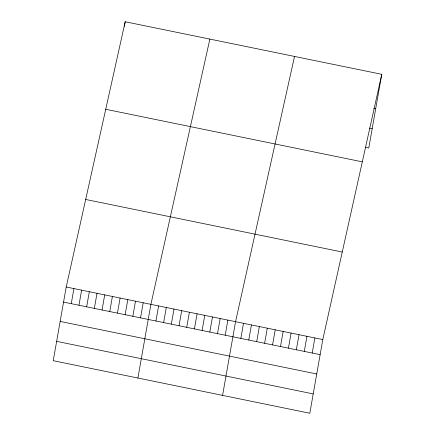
<?xml version="1.0" encoding="UTF-8"?>
<svg xmlns="http://www.w3.org/2000/svg" width="435" height="435" viewBox="0 0 435 435"><rect width="100%" height="100%" fill="white"/><g stroke="black" fill="none" stroke-linecap="round" stroke-linejoin="round"><path stroke-width="0.65" d="M66.223 286.997L53.233 360.686L309.807 413.25L322.797 339.561L381.767 74.314L125.193 21.75L66.223 286.997L322.797 339.561M71.264 303.668L73.923 288.574M124.383 26.345L125.193 21.75M78.958 305.245L81.622 290.15M86.657 306.822L89.316 291.727M94.352 308.399L97.016 293.304M102.051 309.976L104.71 294.881M109.745 311.552L112.409 296.458M117.445 313.129L120.103 298.035M125.144 314.706L127.803 299.612M132.838 316.283L135.502 301.189M140.538 317.86L143.197 302.765M137.9 378.031L150.896 304.342L209.866 39.096M155.931 321.014L158.59 305.919M163.625 322.591L166.29 307.496M171.325 324.167L173.989 309.073M179.024 325.744L181.683 310.65M186.718 327.321L189.383 312.227M194.418 328.898L197.077 313.804M202.112 330.475L204.776 315.38M209.811 332.052L212.47 316.957M217.505 333.629L220.17 318.534M225.205 335.211L227.869 320.111M222.573 395.377L235.563 321.688L294.533 56.441M240.832 338.408L243.497 323.314M248.766 340.034L251.425 324.94M256.693 341.66L259.358 326.565M264.621 343.286L267.286 328.191M272.555 344.911L275.214 329.812M280.483 346.532L283.147 331.437M288.416 348.158L291.075 333.063M296.344 349.783L299.008 334.689M304.277 351.409L306.936 336.315M312.205 353.035L314.869 337.935M381.767 74.314L368.777 148.003L365.471 147.329M373.714 108.342L375.699 108.745M369.538 128.129L372.186 128.668M105.738 109.283L362.306 161.847M85.684 199.464L342.258 252.034M63.564 302.091L320.138 354.655M60.155 321.427L316.729 373.991M56.642 341.35L313.216 393.914"/></g></svg>
